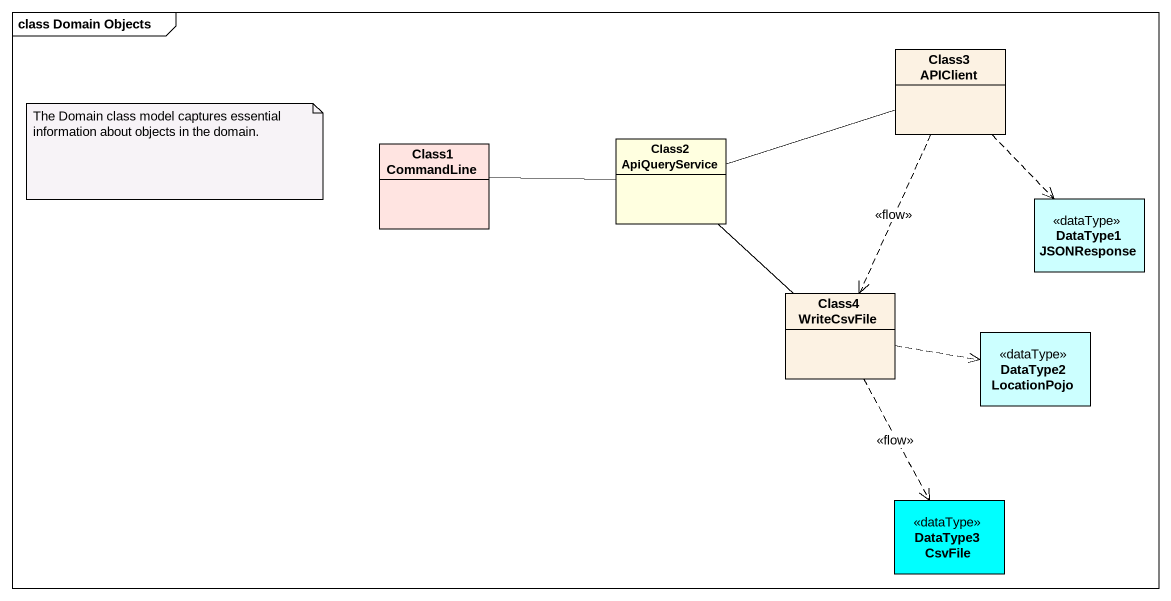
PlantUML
@startuml
mainframe class Domain Objects
hide circle
hide empty members
class "Class3 APIClient" as Class3_APIClient
class "Class1 CommandLine" as Class1_CommandLine #FFE4E1
class "Class2 ApiQueryService" as Class2_ApiQueryService #FFFFE0
class "DataType1 JSONResponse" as DataType1_JSONResponse <<dataType>> #CCFFFF
class "Class4 WriteCsvFile" as Class4_WriteCsvFile
class "DataType2 LocationPojo" as DataType2_LocationPojo <<dataType>> #CCFFFF
class "DataType3 CsvFile" as DataType3_CsvFile <<dataType>> #00FFFF
Class3_APIClient ..> DataType1_JSONResponse
Class3_APIClient ..> Class4_WriteCsvFile : <<flow>>
Class1_CommandLine -right- Class2_ApiQueryService
Class2_ApiQueryService -right- Class3_APIClient
Class2_ApiQueryService -- Class4_WriteCsvFile
Class4_WriteCsvFile .right.> DataType2_LocationPojo
Class4_WriteCsvFile ..> DataType3_CsvFile : <<flow>>
note as N1
  The Domain class model captures essential information about objects in the domain.
end note
@enduml
